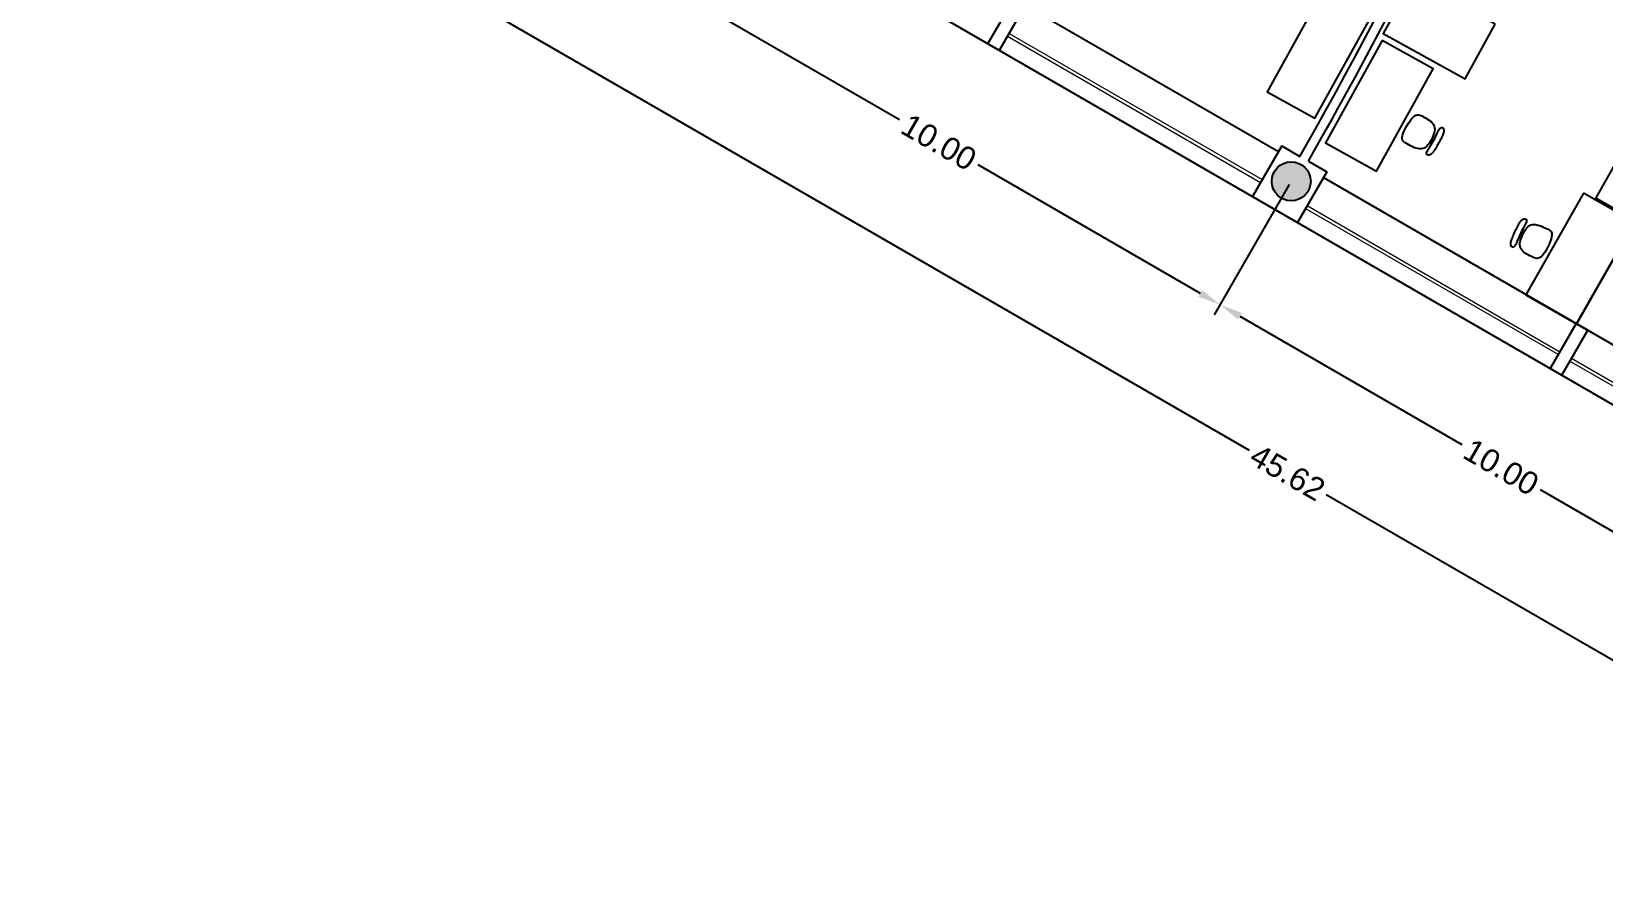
# Model space of a CAD drawing. Header units: millimetres. Extents: x 261 to 423, y 98 to 222.
# Drawn here: x 273.64 to 297.85, y 120.48 to 133.61 of the extents above; entities that cross this region are included whole.
import ezdxf

# ---------------------------------------------------------------- set-up
doc = ezdxf.new("R2010")
doc.units = ezdxf.units.MM
for name, color, linetype in [('COLUMNAS', 5, 'Continuous'), ('Cotas', 1, 'Continuous'), ('MUEBLES', 8, 'Continuous'), ('Muro-Alto', 6, 'Continuous'), ('MURO-BAJO', 3, 'Continuous')]:
    doc.layers.add(name, color=color, linetype=linetype)
doc.layers.add('Vidrio', color=7, linetype='Continuous', lineweight=15)
doc.styles.get("Standard").update_dxf_attribs({"font": 'arial.ttf'})
doc.dimstyles.new('MUSEO', dxfattribs={"dimtxt": 0.35, "dimasz": 0.35, "dimexe": 0.18, "dimexo": 0.058, "dimgap": 0.09, "dimtad": 0, "dimzin": 0, "dimdsep": 46, "dimtxsty": 'Standard', "dimcen": 0.09, "dimclrd": 1, "dimclre": 1, "dimclrt": 2, "dimadec": 0, "dimazin": 0, "dimtm": 1e-09, "dimtfac": 1, "dimtofl": 0, "dimtmove": 0, "dimatfit": 3, "dimfxl": 1, "dimtolj": 1, "dimtzin": 0, "dimarcsym": 0})

# ---------------------------------------------------------------- blocks, each defined once
blk = doc.blocks.new('si')
at = {"layer": 'MUEBLES'}
for points in [[(-24.29257425070796, 45.69403944848135), (-24.30288919211421, 45.71320448754385), (-24.31064065695796, 45.73505507348135), (-24.31619485617671, 45.75885878441885), (-24.31991800070796, 45.78388319848135), (-24.32217630148921, 45.80939589379385), (-24.32333596945796, 45.83466444848135), (-24.32376321555171, 45.85895644066885), (-24.32382425070796, 45.88153944848135), (-24.32369200786934, 45.90182346540841), (-24.32276630799959, 45.91978814639803), (-24.32025369406733, 45.9355555617626), (-24.31536070904122, 45.94924778181466), (-24.30729389589021, 45.96098687686678), (-24.29525979758296, 45.97089491723135), (-24.27846495708809, 45.97909397322091), (-24.25611591737459, 45.98570611514803), (-24.22781594992671, 45.99082289574697), (-24.19475524029122, 45.99441379743966), (-24.15852070253084, 45.99641778506991), (-24.12069925070796, 45.99677382348135), (-24.08287779888497, 45.99542087751779), (-24.04664326112459, 45.99229791202303), (-24.01358255148921, 45.98734389184072), (-23.98528258404122, 45.98049778181466), (-23.96293354432771, 45.97171889184072), (-23.94613870383296, 45.96104791202303), (-23.93410460552559, 45.94854587751779), (-23.92603779237459, 45.93427382348135), (-23.92114480734858, 45.91829278506991), (-23.91863219341622, 45.90066379743966), (-23.91770649354646, 45.88144789574697), (-23.91757425070796, 45.86070611514803), (-23.91764545839021, 45.83858087100741), (-23.91814391216622, 45.81554009952303), (-23.91949685812983, 45.79213311710116), (-23.92213154237459, 45.76890924014803), (-23.92647521099434, 45.74641778506991), (-23.93295511008296, 45.72520806827303), (-23.94199848573396, 45.70582940616366), (-23.95403258404122, 45.68883111514803), (-23.96933206320796, 45.67463026879385), (-23.98756122987459, 45.66311496931466), (-24.00823180279122, 45.65404107608553), (-24.03085550070796, 45.64716444848135), (-24.05494404237459, 45.64224094587716), (-24.08000914654122, 45.63902642764803), (-24.10556253195796, 45.63727675316885), (-24.13111591737459, 45.63674778181466), (-24.15621153911934, 45.63728692569491), (-24.18051370383296, 45.63910780785635), (-24.20371723573396, 45.64251560408029), (-24.22551695904122, 45.64781549014803), (-24.24560769797358, 45.65531264184072), (-24.26368427674959, 45.66531223493966), (-24.27944151958809, 45.67811944522616)], [(-24.25090758404122, 45.53778944848135), (-24.26213805279122, 45.53998671410635), (-24.27239195904122, 45.54267226098135), (-24.28166930279122, 45.54584608910635), (-24.28997008404122, 45.54950819848135), (-24.29729430279122, 45.55365858910635), (-24.30364195904122, 45.55829726098135), (-24.30901305279122, 45.56342421410635), (-24.31340758404122, 45.56903944848135), (-24.31678486268709, 45.57510227400216), (-24.31894143820796, 45.58140924014803), (-24.31963316997872, 45.58771620629385), (-24.31861591737459, 45.59377903181466), (-24.31564553977046, 45.59935357608553), (-24.31047789654122, 45.60419569848135), (-24.30286884706209, 45.60806125837716), (-24.29257425070796, 45.61070611514803), (-24.27944151958809, 45.61197768090322), (-24.26368427674959, 45.61208957868966), (-24.24560769797358, 45.61134698428866), (-24.22551695904122, 45.61005507348135), (-24.20371723573396, 45.60851902204904), (-24.18051370383296, 45.60704400577303), (-24.15621153911934, 45.60593520043447), (-24.13111591737459, 45.60549778181466), (-24.10556253195796, 45.60593520043447), (-24.08000914654122, 45.60704400577303), (-24.05494404237459, 45.60851902204904), (-24.03085550070796, 45.61005507348135), (-24.00823180279122, 45.61134698428866), (-23.98756122987459, 45.61208957868966), (-23.96933206320796, 45.61197768090322), (-23.95403258404122, 45.61070611514803), (-23.94201883078608, 45.60806125837716), (-23.93311787049959, 45.60419569848135), (-23.92702452740059, 45.59935357608553), (-23.92343362570796, 45.59377903181466), (-23.92203998964021, 45.58771620629385), (-23.92253844341622, 45.58140924014803), (-23.92462381125483, 45.57510227400216), (-23.92799091737459, 45.56903944848135), (-23.93239562115059, 45.56342421410635), (-23.93783792258296, 45.55829726098135), (-23.94437885682771, 45.55365858910635), (-23.95207945904122, 45.54950819848135), (-23.96100076437983, 45.54584608910635), (-23.97120380799959, 45.54267226098135), (-23.98274962505684, 45.53998671410635), (-23.99569925070796, 45.53778944848135), (-24.01006285747872, 45.53607029158029), (-24.02564716737459, 45.53477838077303), (-24.04220803977046, 45.53385268090322), (-24.05950133404122, 45.53323215681466), (-24.07728290956209, 45.53285577335116), (-24.09530862570796, 45.53266249535635), (-24.11333434185372, 45.53259128767404), (-24.13111591737459, 45.53258111514803), (-24.14843972922358, 45.53259128767404), (-24.16521422466622, 45.53266249535635), (-24.18137836854646, 45.53285577335116), (-24.19687112570796, 45.53323215681466), (-24.21163146099434, 45.53385268090322), (-24.22559833924959, 45.53477838077303), (-24.23871072531733, 45.53607029158029)]]:
    blk.add_lwpolyline(points, close=True, dxfattribs=at)
blk = doc.blocks.new('*D35')
at = {"layer": 'Cotas', "color": 1, "lineweight": -2}
for p, q in [((284.3520400023507, 136.2517512463039), (283.195149297403, 134.2479577665304)), ((283.5882581887275, 134.2288423392117), (287.0108218937244, 132.252824262813)), ((291.6422944439236, 129.5788423392111), (288.2197307389267, 131.5548604156097)), ((293.0122940401951, 131.2517512463021), (291.8554033352482, 129.2479577665299))]:
    blk.add_line(p, q, dxfattribs=at)
at = {"layer": 'Cotas', "color": 1}
for points in [[(283.6174248553942, 134.2793604877658), (283.5590915220608, 134.1783241906576), (283.285149297403, 134.4038423392116)], [(291.6714611105903, 129.6293604877652), (291.613127777257, 129.528324190657), (291.9454033352482, 129.4038423392111)]]:
    blk.add_solid(points, dxfattribs=at)
at = {"layer": 'DefPoints', "color": 0}
for p in [(284.3810400023507, 136.3019807197234), (293.0412940401951, 131.3019807197216), (291.9454033352482, 129.4038423392111)]:
    blk.add_point(p, dxfattribs=at)
at = {"layer": 'Cotas', "color": 2, "insert": (287.6152763163256, 131.9038423392114), "char_height": 0.35, "attachment_point": 5, "rotation": 329.9999999999996}
blk.add_mtext('\\A1;10.00', dxfattribs=at)
blk = doc.blocks.new('*D36')
at = {"layer": 'Cotas', "color": 1, "lineweight": -2}
for p, q in [((293.0122940401951, 131.2517512463021), (291.8554033352482, 129.2479577665299)), ((292.2485122265727, 129.2288423392111), (295.6710759315696, 127.2528242628125)), ((300.3025484817688, 124.5788423392106), (296.8799847767719, 126.5548604156092)), ((301.6725480780395, 126.2517512463003), (300.5156573730933, 124.2479577665294))]:
    blk.add_line(p, q, dxfattribs=at)
at = {"layer": 'Cotas', "color": 1}
for points in [[(292.2776788932393, 129.2793604877652), (292.2193455599061, 129.178324190657), (291.9454033352482, 129.4038423392111)], [(300.3317151484355, 124.6293604877647), (300.2733818151021, 124.5283241906565), (300.6056573730933, 124.4038423392106)]]:
    blk.add_solid(points, dxfattribs=at)
at = {"layer": 'DefPoints', "color": 0}
for p in [(293.0412940401951, 131.3019807197216), (301.7015480780395, 126.3019807197198), (300.6056573730933, 124.4038423392106)]:
    blk.add_point(p, dxfattribs=at)
at = {"layer": 'Cotas', "color": 2, "insert": (296.2755303541708, 126.9038423392108), "char_height": 0.35, "attachment_point": 5, "rotation": 329.9999999999996}
blk.add_mtext('\\A1;10.00', dxfattribs=at)
blk = doc.blocks.new('*D39')
at = {"layer": 'Cotas', "color": 1, "lineweight": -2}
for p, q in [((274.5513325445385, 140.5073573842457), (273.1437255710163, 138.0693105890169)), ((273.5368344623408, 138.0501951616981), (292.3918914831919, 127.1642229151243)), ((312.434767917516, 115.5924628104331), (293.5797108966649, 126.4784350570069)), ((314.0554837823628, 117.6996250329807), (312.6478768088406, 115.2615782377519))]:
    blk.add_line(p, q, dxfattribs=at)
at = {"layer": 'Cotas', "color": 1}
for points in [[(273.5660011290075, 138.1007133102522), (273.5076677956741, 137.999677013144), (273.2337255710163, 138.2251951616981)], [(312.4639345841827, 115.6429809589872), (312.4056012508494, 115.541944661879), (312.7378768088406, 115.4174628104331)]]:
    blk.add_solid(points, dxfattribs=at)
at = {"layer": 'DefPoints', "color": 0}
for p in [(274.5803325445385, 140.5575868576652), (314.0844837823628, 117.7498545064001), (312.7378768088406, 115.4174628104331)]:
    blk.add_point(p, dxfattribs=at)
at = {"layer": 'Cotas', "color": 2, "insert": (292.9858011899285, 126.8213289860656), "char_height": 0.35, "attachment_point": 5, "rotation": 330.00000000000057}
blk.add_mtext('\\A1;45.62', dxfattribs=at)

msp = doc.modelspace()

# ---------------------------------------------------------------- hatches: boundary and pattern name
at = {"layer": 'COLUMNAS'}
h = msp.add_hatch(color=256, dxfattribs=at)
edge = h.paths.add_edge_path()
edge.add_arc((293.0412940401951, 131.3019807197217), 0.3, 0, 360)

# ---------------------------------------------------------------- linework, layer by layer
for centre in [(293.0412940402355, 131.3019807197235), (293.0412940401951, 131.3019807197217)]:
    msp.add_circle(centre, 0.3, dxfattribs=at)
at = {"layer": 'MUEBLES'}
for points in [[(294.7426764701419, 134.6887689630831), (294.0076097984245, 135.0953116891657), (292.6718265555826, 132.6800926249517), (293.4068932272996, 132.2735498988692)], [(296.1836077357245, 133.7215119769877), (294.9239449245894, 134.4192580642167), (294.4587808664369, 133.5794828567929), (295.7184436775721, 132.8817367695643)], [(294.4399314842259, 133.4696485846126), (293.5677488751901, 131.8950700706938), (294.3550381321497, 131.4589787661758), (295.2272207411854, 133.0335572800947)], [(297.5452053292531, 131.1202129639765), (296.6546208818387, 129.5559689478383), (297.4367428899077, 129.1106767241309), (298.3273273373221, 130.6749207402692)]]:
    msp.add_lwpolyline(points, close=True, dxfattribs=at)
for points in [[(299.2948484834184, 130.1572433648672), (300.1854329308327, 131.721487381005), (299.5597353243775, 132.0777211599708), (299.0253846559289, 131.1391747502881), (298.086838246246, 131.6735254187366), (297.7306044672802, 131.0478278122815), (299.2948484834184, 130.1572433648672)], [(298.3273273373221, 130.6749207402692), (297.4367428899077, 129.1106767241309), (298.062440496363, 128.7544429451651), (298.5967911648116, 129.6929893548482), (299.5353375744944, 129.1586386863997), (299.8915713534601, 129.7843362928548), (298.3273273373221, 130.6749207402692)]]:
    msp.add_lwpolyline(points, dxfattribs=at)
at = {"layer": 'Muro-Alto'}
for p, q in [((292.894883561022, 131.8483903309649), (292.4448844492784, 131.068969006065)), ((292.894883561022, 131.8483903309649), (293.1754171324991, 131.6864242073126)), ((293.305322792482, 131.6114231438852), (293.5877038940558, 131.4483903482961)), ((293.5877038940558, 131.4483903482961), (293.1377047723058, 130.6689690060645)), ((292.4448844492784, 131.068969006065), (293.1377047723058, 130.6689690060645))]:
    msp.add_line(p, q, dxfattribs=at)
for points in [[(288.7703022913837, 134.1141994664532), (288.3703243613188, 133.4214173696756), (288.548008185578, 133.3195278023742), (288.9477058695643, 134.0118245387013)], [(297.4306180796218, 129.1141638148457), (297.0306401495568, 128.4213817180681), (297.2083239738161, 128.3194921507667), (297.6080216578024, 129.0117888870938)]]:
    msp.add_lwpolyline(points, close=True, dxfattribs=at)
for radius, start, end in [(74.925, 330.3058843474541, 337.2779832251533), (75.075, 330.305273186976, 334.8500977648499)]:
    msp.add_arc((228.0893887564023, 168.801980719723), radius, start, end, dxfattribs=at)
at = {"layer": 'MURO-BAJO'}
for p, q in [((284.4774507344646, 135.6689690060704), (309.7653923224855, 121.0689691229537)), ((288.9255624177605, 134.024608776963), (292.844883561022, 131.7617877905865)), ((293.5377038940557, 131.3617878079177), (301.5051377239447, 126.7617880072281))]:
    msp.add_line(p, q, dxfattribs=at)
at = {"layer": 'Vidrio'}
for p, q in [((288.6727060740999, 133.5355108933683), (292.5698838787216, 131.2854743687773)), ((288.6977060730167, 133.5788121641828), (292.5948838787216, 131.3287756389665)), ((293.2627042117554, 130.885474386109), (297.1556396452327, 128.6378871954986)), ((293.2877042117554, 130.9287756562977), (297.1806396452325, 128.6811884656878)), ((297.3580219863343, 128.5787767292196), (301.2551380416442, 126.3287758556086)), ((297.3330219874176, 128.5354754584051), (301.2301380416442, 126.2854745854194))]:
    msp.add_line(p, q, dxfattribs=at)

# ---------------------------------------------------------------- block references
at = {"layer": 'MUEBLES', "yscale": 1.199999999999818, "zscale": 1.2}
for p, xscale, rotation in [((357.1326609245327, 130.7326707774019), 1.199999999999863, 61.01727510094872), ((234.7139557856973, 127.9279076746717), 1.200000000000044, 244.5041377808975)]:
    msp.add_blockref('si', p, dxfattribs=dict(at, xscale=xscale, rotation=rotation))

# ---------------------------------------------------------------- dimensions: what is measured, and where the dimension line sits
at = {"layer": 'Cotas'}
dim = msp.add_aligned_dim(p1=(274.5803325445385, 140.5575868576652), p2=(314.0844837823628, 117.7498545064001), distance=-2.6932139470443826, dimstyle='MUSEO', dxfattribs=at)
dim.commit()
dim.dimension.update_dxf_attribs({"geometry": '*D39', "text_midpoint": (292.9858011899285, 126.8213289860656)})
for base, p1, p2, picture, middle in [((291.9454033352482, 129.4038423392111), (284.3810400023507, 136.3019807197235), (293.0412940401951, 131.3019807197217), '*D35', (287.6152763163256, 131.9038423392114)), ((300.6056573730933, 124.4038423392106), (293.0412940401951, 131.3019807197217), (301.7015480780395, 126.3019807197198), '*D36', (296.2755303541708, 126.9038423392108))]:
    dim = msp.add_linear_dim(base=base, p1=p1, p2=p2, angle=149.9999999999996, dimstyle='MUSEO', override={"dimtmove": 1}, dxfattribs=at)
    dim.commit()
    dim.dimension.update_dxf_attribs({"geometry": picture, "text_midpoint": middle})

doc.saveas('drawing.dxf')
